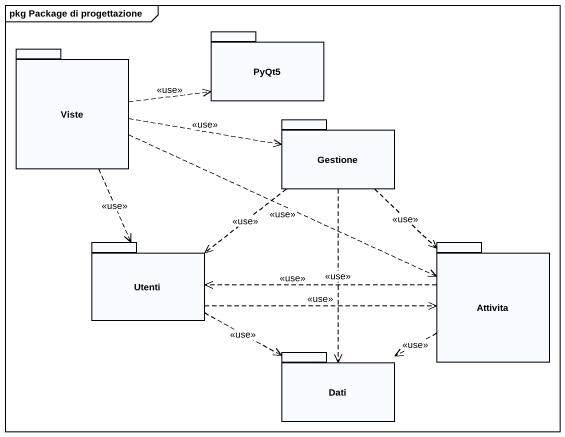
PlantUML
@startuml
mainframe pkg Package di progettazione
package PyQt5 {
}
package Viste {
}
package Gestione {
}
package Utenti {
}
package Attivita {
}
package Dati {
}
Viste .right.> PyQt5 : <<use>>
Viste .right.> Gestione : <<use>>
Viste ..> Utenti : <<use>>
Viste .right.> Attivita : <<use>>
Gestione ..> Utenti : <<use>>
Gestione ..> Attivita : <<use>>
Gestione ..> Dati : <<use>>
Utenti .right.> Attivita : <<use>>
Utenti .right.> Dati : <<use>>
Attivita .left.> Utenti : <<use>>
Attivita .left.> Dati : <<use>>
@enduml
